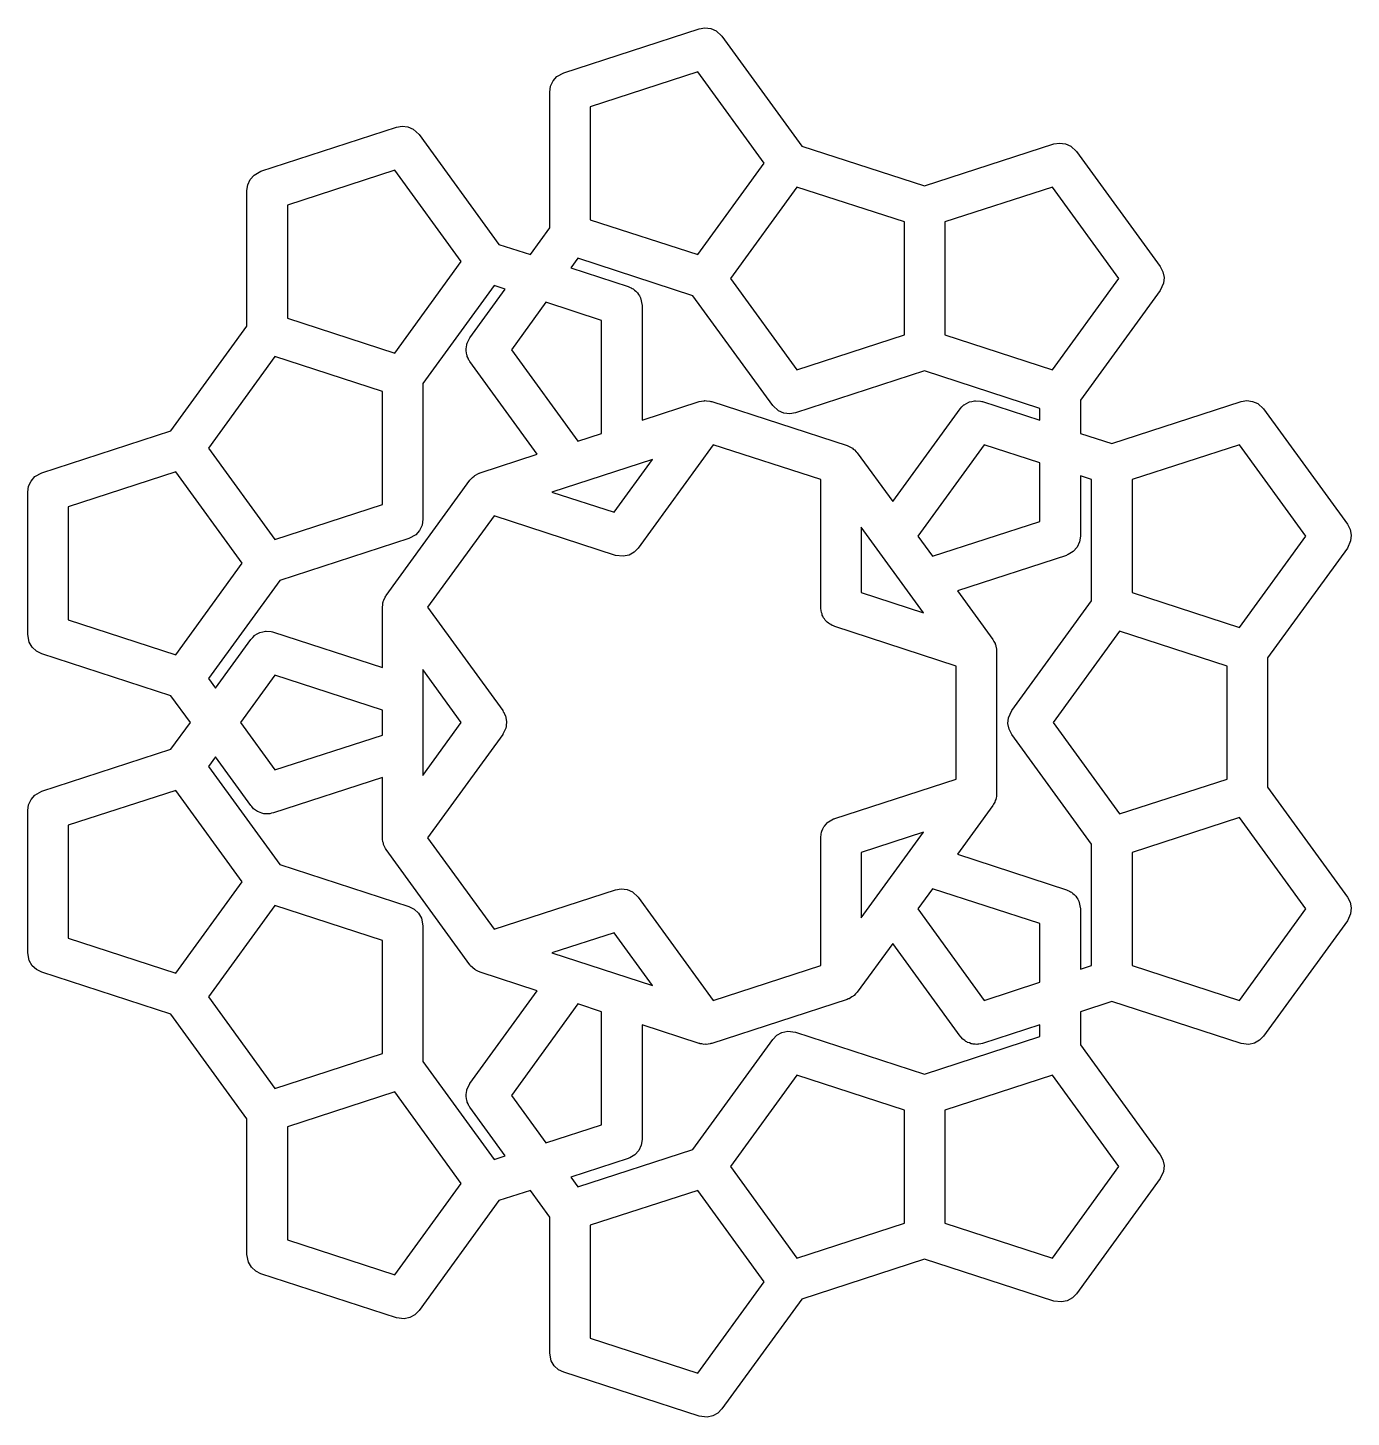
# Model space of a CAD drawing. Header units: millimetres. Extents: x 67 to 171, y 65 to 174.
import ezdxf

# ---------------------------------------------------------------- set-up
doc = ezdxf.new("R2010")
doc.units = ezdxf.units.MM
doc.layers.add('Layer_4', color=7, linetype='CONTINUOUS')

msp = doc.modelspace()

# ---------------------------------------------------------------- linework, layer by layer
at = {"layer": 'Layer_4', "color": 7}
for points in [[(120.730203, 173.47887), (121.149732, 173.297448), (121.600738, 172.879353), (127.861089, 164.262723), (137.499984, 161.130853), (147.629446, 164.422116), (148.079957, 164.499309), (148.533789, 164.444939), (148.953318, 164.263517), (149.404324, 163.845423), (155.967859, 154.811489), (156.180488, 154.40688), (156.269023, 153.958462), (156.226124, 153.503402), (155.967859, 152.945272), (149.70751, 144.328639), (149.70751, 141.73259), (152.176499, 140.930365), (162.305958, 144.221629), (162.756469, 144.298821), (163.210301, 144.244452), (163.629829, 144.063029), (164.080836, 143.644935), (170.644373, 134.611002), (170.857003, 134.206393), (170.945537, 133.757974), (170.902638, 133.302915), (170.644373, 132.744784), (164.384022, 124.128154), (164.384022, 113.993216), (170.644373, 105.376583), (170.857003, 104.971974), (170.945537, 104.523556), (170.902638, 104.068496), (170.644373, 103.510366), (164.080836, 94.476432), (163.761737, 94.149177), (163.362621, 93.926406), (162.916579, 93.826587), (162.305958, 93.899739), (152.176499, 97.191002), (149.70751, 96.388777), (149.70751, 93.792728), (155.967859, 85.176095), (156.180488, 84.771487), (156.269023, 84.323068), (156.226124, 83.868009), (155.967859, 83.309878), (149.404324, 74.275947), (149.085226, 73.948692), (148.68611, 73.725924), (148.240067, 73.626102), (147.629446, 73.699254), (137.499984, 76.990514), (127.861089, 73.858647), (121.600738, 65.242014), (121.28164, 64.914759), (120.882524, 64.691988), (120.436481, 64.592168), (119.82586, 64.66532), (109.205837, 68.115976), (108.795992, 68.31833), (108.460791, 68.629072), (108.228022, 69.022439), (108.108901, 69.625779), (108.108901, 80.276525), (106.582983, 82.376769), (104.113991, 81.574545), (97.85364, 72.957915), (97.534542, 72.63066), (97.135426, 72.407888), (96.689384, 72.308069), (96.078762, 72.381221), (85.458739, 75.831875), (85.048894, 76.034228), (84.713694, 76.344971), (84.480924, 76.738337), (84.361803, 77.341677), (84.361803, 87.992424), (78.404638, 96.191755), (68.275179, 99.483016), (67.865334, 99.685369), (67.530133, 99.996112), (67.297363, 100.389478), (67.178243, 100.992818), (67.178243, 112.159375), (67.244045, 112.611691), (67.435992, 113.02651), (67.738178, 113.369445), (68.275179, 113.669178), (78.404638, 116.960438), (79.930556, 119.060685), (78.404638, 121.160929), (68.275179, 124.452192), (67.865334, 124.654545), (67.530133, 124.965288), (67.297363, 125.358655), (67.178243, 125.961995), (67.178243, 137.128549), (67.244045, 137.580865), (67.435992, 137.995684), (67.738178, 138.338618), (68.275179, 138.638351), (78.404638, 141.929615), (84.361803, 150.128944), (84.361803, 160.77969), (84.427605, 161.232006), (84.619552, 161.646825), (84.921738, 161.989759), (85.458739, 162.289493), (96.078762, 165.740149), (96.529274, 165.817341), (96.983105, 165.762972), (97.402634, 165.58155), (97.85364, 165.163455), (104.113991, 156.546823), (106.582983, 155.744598), (108.108901, 157.844845), (108.108901, 168.495591), (108.174703, 168.947907), (108.36665, 169.362726), (108.668836, 169.70566), (109.205837, 170.005394), (119.82586, 173.456047), (120.276371, 173.533239)], [(111.283901, 167.342204), (111.283901, 158.482422), (119.710054, 155.744598), (124.917703, 162.912314), (119.710054, 170.080027)], [(87.536803, 159.626305), (87.536803, 150.766523), (95.962957, 148.0287), (101.170605, 155.196413), (95.962957, 162.364129)], [(122.27868, 153.878381), (127.486331, 146.710665), (135.912484, 149.448488), (135.912484, 158.308273), (127.486331, 161.046096)], [(139.087484, 158.30827), (139.087484, 149.448491), (147.513641, 146.710665), (152.721289, 153.878381), (147.513641, 161.046096)], [(109.75798, 154.71298), (114.243451, 153.255562), (114.367437, 153.194345), (114.497601, 153.147742), (114.571314, 153.093685), (114.653295, 153.053209), (114.754702, 152.9592), (114.86619, 152.877443), (114.921451, 152.804619), (114.988496, 152.742466), (115.05891, 152.623472), (115.142489, 152.513329), (115.156697, 152.458214), (115.221263, 152.349099), (115.340384, 151.745759), (115.340384, 142.764211), (119.825857, 144.221629), (120.012018, 144.253527), (120.196364, 144.294781), (120.236612, 144.292002), (120.276369, 144.298829), (120.401043, 144.280678), (120.65236, 144.263375), (120.736691, 144.231855), (120.806985, 144.221642), (131.427011, 140.770986), (131.5251, 140.722556), (131.629367, 140.689476), (131.728948, 140.621909), (131.836856, 140.568632), (131.904079, 140.503084), (132.007599, 140.432846), (132.131816, 140.28102), (132.220761, 140.194292), (134.992933, 136.378722), (140.272156, 143.644948), (140.42413, 143.800806), (140.573868, 143.958694), (140.583499, 143.96425), (140.591252, 143.972214), (140.781408, 144.078351), (140.969852, 144.186989), (140.980647, 144.189635), (140.990357, 144.195059), (141.20282, 144.242605), (141.414458, 144.293061), (141.425544, 144.292532), (141.436392, 144.294913), (141.483016, 144.28933), (141.870837, 144.268005), (141.976398, 144.230209), (142.047013, 144.221742), (146.532486, 142.764325), (146.532486, 143.691173), (137.49996, 146.626022), (127.370501, 143.334759), (126.91999, 143.257566), (126.466158, 143.311936), (126.04663, 143.493358), (125.595623, 143.911452), (119.335272, 152.528085), (110.302746, 155.462933)], [(98.156826, 145.646674), (98.156826, 134.995928), (98.091024, 134.543612), (97.899077, 134.128793), (97.596891, 133.785859), (97.05989, 133.486125), (86.930431, 130.194862), (81.348024, 122.511338), (81.892815, 121.761499), (84.664989, 125.577071), (84.816963, 125.732929), (84.966702, 125.890816), (84.976332, 125.896373), (84.984111, 125.904337), (85.174267, 126.010474), (85.362711, 126.119112), (85.373506, 126.121758), (85.383217, 126.127182), (85.59568, 126.174728), (85.807317, 126.225184), (85.818403, 126.224654), (85.829251, 126.227036), (85.875876, 126.221453), (86.263697, 126.200128), (86.369258, 126.162332), (86.439872, 126.153865), (94.981832, 123.378412), (94.981832, 128.094716), (95.009023, 128.281628), (95.02675, 128.469694), (95.041831, 128.507117), (95.047652, 128.547032), (95.103426, 128.659998), (95.197552, 128.893668), (95.253588, 128.964129), (95.285036, 129.027825), (101.848573, 138.061758), (101.897048, 138.111473), (101.934574, 138.169899), (102.055893, 138.274377), (102.167671, 138.389013), (102.228306, 138.422859), (102.280918, 138.468166), (102.464201, 138.554524), (102.566788, 138.611785), (102.602858, 138.619854), (102.642323, 138.638455), (107.127794, 140.095872), (101.848573, 147.362098), (101.816273, 147.423561), (101.772302, 147.477305), (101.710424, 147.62498), (101.635944, 147.766707), (101.622503, 147.834826), (101.595666, 147.898871), (101.578415, 148.05805), (101.547403, 148.215125), (101.553912, 148.284258), (101.546425, 148.353291), (101.575254, 148.510773), (101.590282, 148.670185), (101.613697, 148.720797), (101.628726, 148.802897), (101.835723, 149.210414), (101.844586, 149.219753), (101.848555, 149.228326), (104.620729, 153.043895), (103.739238, 153.330309)], [(105.095119, 148.295103), (110.30277, 141.12739), (112.165387, 141.73259), (112.165387, 150.592372), (107.795721, 152.012163)], [(81.348024, 140.579205), (86.555673, 133.411489), (94.981826, 136.149313), (94.981826, 145.009095), (86.555673, 147.746918)], [(115.037201, 132.744784), (114.718103, 132.417529), (114.318987, 132.194758), (113.872944, 132.094938), (113.262323, 132.16809), (103.739233, 135.262332), (98.531585, 128.094616), (104.417178, 119.993794), (104.462964, 119.906666), (104.522466, 119.828254), (104.540087, 119.759918), (104.62981, 119.589188), (104.718345, 119.140766), (104.713344, 119.087868), (104.720356, 119.060685), (104.693164, 118.873773), (104.675437, 118.685707), (104.661388, 118.655354), (104.654562, 118.608369), (104.462614, 118.19355), (104.431219, 118.157921), (104.41717, 118.127576), (98.531574, 110.026752), (103.739225, 102.859036), (113.262315, 105.953277), (113.712826, 106.030469), (114.166658, 105.9761), (114.586187, 105.794678), (115.037193, 105.376583), (120.922785, 97.275758), (129.348942, 100.013585), (129.348942, 110.026752), (129.353149, 110.055729), (129.35, 110.084836), (129.385975, 110.281352), (129.414738, 110.479067), (129.427041, 110.50564), (129.432307, 110.534442), (129.522784, 110.712562), (129.606686, 110.893886), (129.626053, 110.915847), (129.639309, 110.941961), (129.77677, 111.086905), (129.908877, 111.236824), (129.930282, 111.248783), (129.953829, 111.273627), (130.349815, 111.501912), (130.409077, 111.516041), (130.445867, 111.536573), (139.968954, 114.630811), (139.968954, 123.490593), (130.445867, 126.584832), (130.347778, 126.633261), (130.243511, 126.666342), (130.14393, 126.733909), (130.036022, 126.787185), (129.955803, 126.861551), (129.865279, 126.922972), (129.789071, 127.016118), (129.700822, 127.097928), (129.645116, 127.192069), (129.575846, 127.276733), (129.52934, 127.387723), (129.468052, 127.491294), (129.452124, 127.572027), (129.399213, 127.698299), (129.365227, 128.01215), (129.348928, 128.094634), (129.348928, 138.107801), (120.922772, 140.845627)], [(136.955194, 133.677895), (138.106354, 132.093457), (146.53251, 134.83128), (146.53251, 139.425818), (142.162842, 140.845609)], [(153.763999, 138.107785), (153.763999, 129.248003), (162.190152, 126.51018), (167.3978, 133.677893), (162.190152, 140.845609)], [(108.270119, 137.128549), (113.146517, 135.54411), (116.160296, 139.692221)], [(70.353243, 135.975164), (70.353243, 127.11538), (78.779396, 124.377556), (83.987047, 131.545272), (78.779396, 138.712988)], [(149.70751, 133.677893), (149.641708, 133.225577), (149.449761, 132.810758), (149.147575, 132.467824), (148.760206, 132.225203), (148.666144, 132.199115), (148.610574, 132.168098), (140.068612, 129.392648), (142.840787, 125.577079), (142.92865, 125.409886), (143.024852, 125.24731), (143.034642, 125.208176), (143.053401, 125.17247), (143.074673, 125.048293), (143.135871, 124.803927), (143.131955, 124.713989), (143.143941, 124.64397), (143.143941, 113.477416), (143.128198, 113.369169), (143.128992, 113.259777), (143.095504, 113.144181), (143.078174, 113.0251), (143.036608, 112.940915), (143.001796, 112.820754), (142.895788, 112.655702), (142.840789, 112.544307), (140.068615, 108.728738), (148.610577, 105.953285), (148.734563, 105.892068), (148.864727, 105.845464), (148.93844, 105.791407), (149.020422, 105.750932), (149.121828, 105.656922), (149.233316, 105.575166), (149.288577, 105.502342), (149.355622, 105.440189), (149.426036, 105.321195), (149.509615, 105.211052), (149.523823, 105.155936), (149.588389, 105.046822), (149.70751, 104.443482), (149.70751, 99.727179), (150.588999, 100.013593), (150.588999, 109.510952), (144.328647, 118.127584), (144.116018, 118.532193), (144.027483, 118.980611), (144.070382, 119.435671), (144.328647, 119.993802), (150.588999, 128.610431), (150.588999, 138.10779), (149.70751, 138.394205)], [(132.52395, 129.248003), (137.400345, 127.663564), (132.52395, 134.375348)], [(147.57522, 119.060685), (152.782868, 111.892969), (161.209022, 114.630793), (161.209022, 123.490575), (152.782868, 126.228398)], [(98.156826, 114.912574), (101.170605, 119.060685), (98.156826, 123.208796)], [(83.855071, 119.060685), (86.555673, 115.343625), (94.981826, 118.081449), (94.981826, 120.039921), (86.555673, 122.777745)], [(81.348024, 115.610029), (86.930431, 107.926508), (97.05989, 104.635244), (97.469735, 104.432891), (97.804936, 104.122149), (98.037706, 103.728782), (98.156826, 103.125442), (98.156826, 92.474695), (103.739233, 84.791172), (104.620724, 85.077586), (101.84855, 88.893155), (101.816249, 88.954621), (101.772278, 89.008363), (101.710403, 89.156029), (101.63592, 89.297761), (101.622479, 89.365886), (101.595645, 89.429929), (101.578394, 89.589105), (101.547382, 89.746182), (101.553891, 89.815315), (101.546403, 89.884348), (101.575232, 90.041831), (101.590261, 90.201242), (101.613676, 90.251854), (101.628705, 90.333954), (101.835701, 90.741471), (101.844565, 90.750811), (101.848534, 90.759383), (107.127754, 98.025609), (102.642284, 99.483026), (102.472887, 99.566661), (102.29954, 99.641626), (102.275013, 99.664353), (102.232431, 99.685388), (101.89723, 99.99613), (101.873047, 100.036992), (101.84852, 100.05972), (95.284983, 109.093654), (95.234099, 109.190483), (95.169186, 109.278536), (95.128334, 109.391738), (95.072353, 109.498262), (95.056505, 109.5908), (95.014039, 109.708476), (95.002794, 109.90431), (94.981813, 110.026762), (94.981813, 114.743066), (86.439854, 111.967616), (86.292806, 111.942428), (86.149045, 111.902544), (86.068625, 111.904132), (85.989343, 111.890559), (85.84121, 111.908312), (85.692046, 111.911037), (85.615375, 111.935353), (85.535511, 111.944931), (85.398584, 112.004144), (85.25637, 112.049264), (85.189803, 112.094431), (85.115982, 112.126353), (85.042896, 112.194105), (84.878138, 112.305894), (84.73944, 112.475415), (84.664976, 112.544447), (81.892801, 116.360017)], [(70.353243, 111.005988), (70.353243, 102.146206), (78.779396, 99.408382), (83.987045, 106.576098), (78.779396, 113.743811)], [(153.763999, 108.873367), (153.763999, 100.013582), (162.190152, 97.275758), (167.397803, 104.443474), (162.190152, 111.61119)], [(132.52395, 108.873367), (132.52395, 103.74602), (137.400345, 110.457803)], [(136.955194, 104.443474), (142.162842, 97.275758), (146.53251, 98.69555), (146.53251, 103.290087), (138.106356, 106.027913)], [(81.348022, 97.542165), (86.555673, 90.374449), (94.981826, 93.112272), (94.981826, 101.972057), (86.555673, 104.709881)], [(108.270119, 100.992818), (116.160296, 98.429146), (113.146517, 102.577257)], [(132.220764, 97.927089), (132.088903, 97.791857), (131.964015, 97.650128), (131.929828, 97.628723), (131.901666, 97.599841), (131.790133, 97.541228), (131.576646, 97.407516), (131.489894, 97.383439), (131.427014, 97.350392), (120.806988, 93.899736), (120.738553, 93.888015), (120.67385, 93.8628), (120.514282, 93.849571), (120.356477, 93.822533), (120.287529, 93.830788), (120.218332, 93.825047), (120.019284, 93.862914), (119.902645, 93.876884), (119.868725, 93.891542), (119.82586, 93.899691), (115.340387, 95.357109), (115.340387, 86.375563), (115.274585, 85.923247), (115.082638, 85.508428), (114.780452, 85.165494), (114.393083, 84.922873), (114.299021, 84.896785), (114.243451, 84.865768), (109.75798, 83.408351), (110.30277, 82.658511), (119.335296, 85.593357), (125.595647, 94.209989), (125.914745, 94.537244), (126.313861, 94.760015), (126.759904, 94.859835), (127.370525, 94.786683), (137.499984, 91.49542), (146.53251, 94.430268), (146.53251, 95.357117), (142.047037, 93.899699), (141.899989, 93.874511), (141.756228, 93.834627), (141.675808, 93.836215), (141.596525, 93.822642), (141.448393, 93.840395), (141.299229, 93.84312), (141.222558, 93.867436), (141.142694, 93.877014), (141.005766, 93.936227), (140.863553, 93.981347), (140.796986, 94.026514), (140.723165, 94.058436), (140.650079, 94.126188), (140.48532, 94.237977), (140.346623, 94.407498), (140.272159, 94.47653), (134.992935, 101.742756)], [(105.095122, 89.826264), (107.795721, 86.109207), (112.165387, 87.528995), (112.165387, 96.388777), (110.30277, 96.993977)], [(122.278682, 84.242987), (127.486331, 77.075273), (135.912484, 79.813097), (135.912484, 88.672879), (127.486331, 91.410703)], [(139.087484, 88.672876), (139.087484, 79.813097), (147.513641, 77.075273), (152.721289, 84.242987), (147.513641, 91.410703)], [(87.536803, 87.354847), (87.536803, 78.495065), (95.962957, 75.757241), (101.170605, 82.924954), (95.962957, 90.09267)], [(111.283901, 79.638946), (111.283901, 70.779164), (119.710054, 68.04134), (124.917703, 75.209056), (119.710054, 82.376769)]]:
    msp.add_lwpolyline(points, close=True, dxfattribs=at)

doc.saveas('drawing.dxf')
